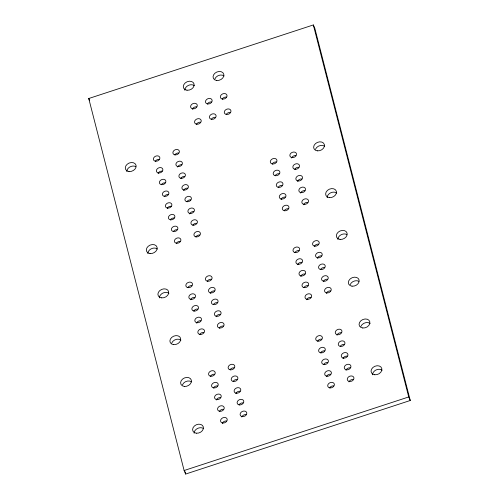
<?xml version="1.0" encoding="UTF-8"?>
<svg xmlns="http://www.w3.org/2000/svg" width="499" height="499" viewBox="0 0 499 499"><rect width="100%" height="100%" fill="white"/><g stroke="black" fill="none" stroke-linecap="round" stroke-linejoin="round"><path stroke-width="0.75" d="M88.741 98.509L313.335 24.95L314.875 28.487L410.259 400.491L185.665 474.05L184.125 470.513L88.741 98.509L89.664 100.63M184.125 470.513L408.718 396.954L410.259 400.491M313.335 24.95L408.718 396.954M185.079 471.786L185.665 474.05M194.136 433.244A5.614 4.291 -23.5 0 1 197.579 428.435A5.614 4.291 -23.5 0 1 203.636 428.647M177.6 167.071A3.368 2.576 -23.5 0 1 181.723 164.726M222.273 99.033A3.474 2.657 -23.5 0 1 226.297 97.087M184.842 90.269A5.614 4.291 -23.5 0 1 188.285 85.46A5.614 4.291 -23.5 0 1 194.342 85.672M214.869 78.948A5.614 4.291 -23.5 0 1 224.082 75.929M315.462 149.307A5.614 4.291 -23.5 0 1 324.674 146.288M327.169 197.654A5.614 4.291 -23.5 0 1 330.612 192.845A5.614 4.291 -23.5 0 1 336.663 193.057M360.877 326.452A5.614 4.291 -23.5 0 1 370.09 323.433M372.591 374.799A5.614 4.291 -23.5 0 1 376.028 369.99A5.614 4.291 -23.5 0 1 382.084 370.202M337.892 239.458A5.614 4.291 -23.5 0 1 341.01 234.817A5.614 4.291 -23.5 0 1 346.886 234.542M350.161 284.648A5.614 4.291 -23.5 0 1 358.881 281.305M159.437 297.903A5.614 4.291 -23.5 0 1 162.88 293.094A5.614 4.291 -23.5 0 1 168.93 293.306M171.712 343.094A5.614 4.291 -23.5 0 1 180.925 340.075M182.428 384.897A5.614 4.291 -23.5 0 1 191.641 381.878M147.866 253.592A5.62 4.298 -23.5 0 1 151.309 248.776A5.62 4.298 -23.5 0 1 157.366 248.995M126.84 171.575A5.62 4.298 -23.5 0 1 129.958 166.928A5.62 4.298 -23.5 0 1 135.84 166.654M192.302 109.25A3.474 2.657 -23.5 0 1 196.556 106.83M207.403 103.904A3.474 2.657 -23.5 0 1 211.426 101.958M226.222 114.408A3.474 2.657 -23.5 0 1 230.239 112.462M211.345 119.28A3.474 2.657 -23.5 0 1 215.368 117.334M196.244 124.625A3.474 2.657 -23.5 0 1 200.498 122.205M303.548 204.771A3.474 2.657 -23.5 0 1 307.796 202.351M300.548 193.076A3.474 2.657 -23.5 0 1 304.802 190.662M297.554 181.387A3.474 2.657 -23.5 0 1 301.801 178.966M294.784 169.223A3.474 2.657 -23.5 0 1 298.801 167.277M291.553 158.002A3.474 2.657 -23.5 0 1 295.807 155.582M272.229 163.934A3.474 2.657 -23.5 0 1 276.246 161.988M275.136 175.654A3.474 2.657 -23.5 0 1 279.159 173.708M278.224 187.318A3.474 2.657 -23.5 0 1 282.241 185.372M280.993 199.481A3.474 2.657 -23.5 0 1 285.241 197.061M284.218 210.703A3.474 2.657 -23.5 0 1 288.241 208.757M348.963 381.91A3.474 2.657 -23.5 0 1 353.217 379.496M345.969 370.221A3.474 2.657 -23.5 0 1 350.217 367.8M342.969 358.531A3.474 2.657 -23.5 0 1 347.223 356.111M340.206 346.368A3.474 2.657 -23.5 0 1 344.223 344.422M336.975 335.147A3.474 2.657 -23.5 0 1 341.229 332.727M317.651 341.079A3.474 2.657 -23.5 0 1 321.668 339.133M320.558 352.799A3.474 2.657 -23.5 0 1 324.575 350.853M323.645 364.463A3.474 2.657 -23.5 0 1 327.662 362.517M326.408 376.626A3.474 2.657 -23.5 0 1 330.662 374.206M329.639 387.848A3.474 2.657 -23.5 0 1 333.656 385.902M326.259 293.337A3.474 2.657 -23.5 0 1 330.506 290.923M323.489 281.174A3.474 2.657 -23.5 0 1 327.506 279.228M320.495 269.485A3.474 2.657 -23.5 0 1 324.512 267.539M317.264 258.264A3.474 2.657 -23.5 0 1 321.512 255.85M314.495 246.101A3.474 2.657 -23.5 0 1 318.518 244.154M294.94 252.506A3.474 2.657 -23.5 0 1 298.957 250.56M297.616 264.701A3.474 2.657 -23.5 0 1 301.864 262.281M300.704 276.365A3.474 2.657 -23.5 0 1 304.951 273.945M303.935 287.58A3.474 2.657 -23.5 0 1 307.952 285.634M306.698 299.743A3.474 2.657 -23.5 0 1 310.946 297.329M199.768 334.367A3.474 2.657 -23.5 0 1 203.792 332.421M196.544 323.152A3.474 2.657 -23.5 0 1 200.791 320.732M193.774 310.989A3.474 2.657 -23.5 0 1 197.797 309.043M190.549 299.768A3.474 2.657 -23.5 0 1 194.797 297.348M187.78 287.605A3.474 2.657 -23.5 0 1 191.803 285.659M207.341 281.199A3.474 2.657 -23.5 0 1 211.358 279.253M210.191 293.331A3.474 2.657 -23.5 0 1 214.445 290.917M213.335 304.583A3.474 2.657 -23.5 0 1 217.352 302.637M216.098 316.746A3.474 2.657 -23.5 0 1 220.352 314.326M219.329 327.962A3.474 2.657 -23.5 0 1 223.346 326.015M222.248 423.414A3.474 2.657 -23.5 0 1 226.502 420.994M219.485 411.251A3.474 2.657 -23.5 0 1 223.502 409.305M216.254 400.03A3.474 2.657 -23.5 0 1 220.508 397.616M213.491 387.866A3.474 2.657 -23.5 0 1 217.508 385.92M210.26 376.645A3.474 2.657 -23.5 0 1 214.508 374.231M230.051 369.771A3.474 2.657 -23.5 0 1 234.068 367.825M233.133 381.436A3.474 2.657 -23.5 0 1 237.156 379.49M235.815 393.624A3.474 2.657 -23.5 0 1 240.063 391.21M239.04 404.845A3.474 2.657 -23.5 0 1 243.063 402.899M241.809 417.008A3.474 2.657 -23.5 0 1 246.057 414.588M155.301 161.289A3.368 2.576 -23.5 0 1 159.206 159.399M158.083 173.465A3.368 2.576 -23.5 0 1 162.212 171.113M161.314 184.724A3.368 2.576 -23.5 0 1 165.213 182.834M164.314 196.438A3.368 2.576 -23.5 0 1 168.219 194.548M167.321 208.152A3.368 2.576 -23.5 0 1 171.226 206.268M170.327 219.872A3.368 2.576 -23.5 0 1 174.226 217.982M173.328 231.586A3.368 2.576 -23.5 0 1 177.232 229.696M176.334 243.306A3.368 2.576 -23.5 0 1 180.233 241.416M174.818 154.896A3.368 2.576 -23.5 0 1 178.723 153.006M180.825 178.33A3.368 2.576 -23.5 0 1 184.73 176.44M183.607 190.506A3.368 2.576 -23.5 0 1 187.736 188.154M186.838 201.764A3.368 2.576 -23.5 0 1 190.737 199.874M189.614 213.94A3.368 2.576 -23.5 0 1 193.743 211.588M192.845 225.199A3.368 2.576 -23.5 0 1 196.749 223.309M195.851 236.913A3.368 2.576 -23.5 0 1 199.75 235.023M196.294 433.201A5.614 4.291 -23.5 0 0 203.343 426.963A5.614 4.291 -23.5 0 0 194.435 425.953A5.614 4.291 -23.5 0 0 196.294 433.201M346.537 369.821A3.474 2.657 -23.5 0 0 350.897 365.967A3.474 2.657 -23.5 0 0 345.389 365.343A3.474 2.657 -23.5 0 0 346.537 369.821M272.566 164.009A3.474 2.657 -23.5 0 0 276.926 160.154A3.474 2.657 -23.5 0 0 271.419 159.53A3.474 2.657 -23.5 0 0 272.566 164.009M178.106 166.579A3.368 2.576 -23.5 0 0 182.341 162.836A3.368 2.576 -23.5 0 0 176.995 162.231A3.368 2.576 -23.5 0 0 178.106 166.579M222.616 99.108A3.474 2.657 -23.5 0 0 226.976 95.247A3.474 2.657 -23.5 0 0 221.469 94.623A3.474 2.657 -23.5 0 0 222.616 99.108M187 90.225A5.614 4.291 -23.5 0 0 194.049 83.988A5.614 4.291 -23.5 0 0 185.141 82.984A5.614 4.291 -23.5 0 0 187 90.225M216.741 80.482A5.614 4.291 -23.5 0 0 223.789 74.251A5.614 4.291 -23.5 0 0 214.882 73.241A5.614 4.291 -23.5 0 0 216.741 80.482M317.333 150.841A5.614 4.291 -23.5 0 0 324.381 144.61A5.614 4.291 -23.5 0 0 315.474 143.6A5.614 4.291 -23.5 0 0 317.333 150.841M329.321 197.61A5.614 4.291 -23.5 0 0 336.376 191.373A5.614 4.291 -23.5 0 0 327.469 190.369A5.614 4.291 -23.5 0 0 329.321 197.61M362.754 327.986A5.614 4.291 -23.5 0 0 369.803 321.755A5.614 4.291 -23.5 0 0 360.896 320.745A5.614 4.291 -23.5 0 0 362.754 327.986M374.743 374.755A5.614 4.291 -23.5 0 0 381.791 368.518A5.614 4.291 -23.5 0 0 372.884 367.507A5.614 4.291 -23.5 0 0 374.743 374.755M340.044 239.414A5.614 4.291 -23.5 0 0 347.092 233.183A5.614 4.291 -23.5 0 0 338.185 232.172A5.614 4.291 -23.5 0 0 340.044 239.414M352.032 286.183A5.614 4.291 -23.5 0 0 359.08 279.945A5.614 4.291 -23.5 0 0 350.173 278.941A5.614 4.291 -23.5 0 0 352.032 286.183M161.595 297.859A5.614 4.291 -23.5 0 0 168.643 291.628A5.614 4.291 -23.5 0 0 159.736 290.618A5.614 4.291 -23.5 0 0 161.595 297.859M173.583 344.628A5.614 4.291 -23.5 0 0 180.632 338.391A5.614 4.291 -23.5 0 0 171.725 337.386A5.614 4.291 -23.5 0 0 173.583 344.628M184.299 386.432A5.614 4.291 -23.5 0 0 191.354 380.201A5.614 4.291 -23.5 0 0 182.447 379.19A5.614 4.291 -23.5 0 0 184.299 386.432M150.024 253.548A5.62 4.298 -23.5 0 0 157.079 247.311A5.62 4.298 -23.5 0 0 148.166 246.306A5.62 4.298 -23.5 0 0 150.024 253.548M128.992 171.537A5.62 4.298 -23.5 0 0 136.046 165.294A5.62 4.298 -23.5 0 0 127.133 164.29A5.62 4.298 -23.5 0 0 128.992 171.537M192.876 108.844A3.474 2.657 -23.5 0 0 197.236 104.99A3.474 2.657 -23.5 0 0 191.728 104.366A3.474 2.657 -23.5 0 0 192.876 108.844M207.746 103.973A3.474 2.657 -23.5 0 0 212.106 100.118A3.474 2.657 -23.5 0 0 206.598 99.494A3.474 2.657 -23.5 0 0 207.746 103.973M226.558 114.483A3.474 2.657 -23.5 0 0 230.918 110.628A3.474 2.657 -23.5 0 0 225.411 110.005A3.474 2.657 -23.5 0 0 226.558 114.483M211.688 119.355A3.474 2.657 -23.5 0 0 216.048 115.494A3.474 2.657 -23.5 0 0 210.541 114.876A3.474 2.657 -23.5 0 0 211.688 119.355M196.818 124.22A3.474 2.657 -23.5 0 0 201.178 120.365A3.474 2.657 -23.5 0 0 195.67 119.741A3.474 2.657 -23.5 0 0 196.818 124.22M304.116 204.365A3.474 2.657 -23.5 0 0 308.476 200.511A3.474 2.657 -23.5 0 0 302.968 199.887A3.474 2.657 -23.5 0 0 304.116 204.365M301.122 192.676A3.474 2.657 -23.5 0 0 305.482 188.822A3.474 2.657 -23.5 0 0 299.974 188.198A3.474 2.657 -23.5 0 0 301.122 192.676M298.121 180.981A3.474 2.657 -23.5 0 0 302.481 177.126A3.474 2.657 -23.5 0 0 296.974 176.503A3.474 2.657 -23.5 0 0 298.121 180.981M295.121 169.292A3.474 2.657 -23.5 0 0 299.481 165.437A3.474 2.657 -23.5 0 0 293.973 164.813A3.474 2.657 -23.5 0 0 295.121 169.292M292.127 157.603A3.474 2.657 -23.5 0 0 296.487 153.748A3.474 2.657 -23.5 0 0 290.979 153.124A3.474 2.657 -23.5 0 0 292.127 157.603M275.479 175.729A3.474 2.657 -23.5 0 0 279.839 171.874A3.474 2.657 -23.5 0 0 274.331 171.251A3.474 2.657 -23.5 0 0 275.479 175.729M278.567 187.387A3.474 2.657 -23.5 0 0 282.921 183.532A3.474 2.657 -23.5 0 0 277.413 182.908A3.474 2.657 -23.5 0 0 278.567 187.387M281.561 199.082A3.474 2.657 -23.5 0 0 285.921 195.228A3.474 2.657 -23.5 0 0 280.413 194.604A3.474 2.657 -23.5 0 0 281.561 199.082M284.561 210.771A3.474 2.657 -23.5 0 0 288.921 206.917A3.474 2.657 -23.5 0 0 283.413 206.293A3.474 2.657 -23.5 0 0 284.561 210.771M349.537 381.51A3.474 2.657 -23.5 0 0 353.897 377.656A3.474 2.657 -23.5 0 0 348.389 377.032A3.474 2.657 -23.5 0 0 349.537 381.51M343.543 358.126A3.474 2.657 -23.5 0 0 347.903 354.271A3.474 2.657 -23.5 0 0 342.395 353.648A3.474 2.657 -23.5 0 0 343.543 358.126M340.543 346.437A3.474 2.657 -23.5 0 0 344.903 342.582A3.474 2.657 -23.5 0 0 339.395 341.958A3.474 2.657 -23.5 0 0 340.543 346.437M337.549 334.742A3.474 2.657 -23.5 0 0 341.902 330.887A3.474 2.657 -23.5 0 0 336.395 330.263A3.474 2.657 -23.5 0 0 337.549 334.742M317.988 341.148A3.474 2.657 -23.5 0 0 322.348 337.293A3.474 2.657 -23.5 0 0 316.84 336.669A3.474 2.657 -23.5 0 0 317.988 341.148M320.894 352.868A3.474 2.657 -23.5 0 0 325.254 349.013A3.474 2.657 -23.5 0 0 319.747 348.389A3.474 2.657 -23.5 0 0 320.894 352.868M323.982 364.532A3.474 2.657 -23.5 0 0 328.342 360.677A3.474 2.657 -23.5 0 0 322.834 360.053A3.474 2.657 -23.5 0 0 323.982 364.532M326.982 376.227A3.474 2.657 -23.5 0 0 331.342 372.366A3.474 2.657 -23.5 0 0 325.835 371.743A3.474 2.657 -23.5 0 0 326.982 376.227M329.976 387.916A3.474 2.657 -23.5 0 0 334.336 384.062A3.474 2.657 -23.5 0 0 328.829 383.438A3.474 2.657 -23.5 0 0 329.976 387.916M326.826 292.938A3.474 2.657 -23.5 0 0 331.186 289.083A3.474 2.657 -23.5 0 0 325.679 288.459A3.474 2.657 -23.5 0 0 326.826 292.938M323.826 281.249A3.474 2.657 -23.5 0 0 328.186 277.394A3.474 2.657 -23.5 0 0 322.678 276.77A3.474 2.657 -23.5 0 0 323.826 281.249M320.832 269.554A3.474 2.657 -23.5 0 0 325.192 265.699A3.474 2.657 -23.5 0 0 319.684 265.075A3.474 2.657 -23.5 0 0 320.832 269.554M317.832 257.864A3.474 2.657 -23.5 0 0 322.192 254.01A3.474 2.657 -23.5 0 0 316.684 253.386A3.474 2.657 -23.5 0 0 317.832 257.864M314.838 246.175A3.474 2.657 -23.5 0 0 319.198 242.314A3.474 2.657 -23.5 0 0 313.69 241.691A3.474 2.657 -23.5 0 0 314.838 246.175M295.277 252.581A3.474 2.657 -23.5 0 0 299.637 248.72A3.474 2.657 -23.5 0 0 294.129 248.097A3.474 2.657 -23.5 0 0 295.277 252.581M298.19 264.302A3.474 2.657 -23.5 0 0 302.544 260.441A3.474 2.657 -23.5 0 0 297.036 259.817A3.474 2.657 -23.5 0 0 298.19 264.302M301.271 275.959A3.474 2.657 -23.5 0 0 305.631 272.105A3.474 2.657 -23.5 0 0 300.124 271.481A3.474 2.657 -23.5 0 0 301.271 275.959M304.271 287.655A3.474 2.657 -23.5 0 0 308.632 283.8A3.474 2.657 -23.5 0 0 303.124 283.176A3.474 2.657 -23.5 0 0 304.271 287.655M307.272 299.344A3.474 2.657 -23.5 0 0 311.626 295.489A3.474 2.657 -23.5 0 0 306.118 294.865A3.474 2.657 -23.5 0 0 307.272 299.344M200.111 334.442A3.474 2.657 -23.5 0 0 204.471 330.588A3.474 2.657 -23.5 0 0 198.964 329.964A3.474 2.657 -23.5 0 0 200.111 334.442M197.111 322.747A3.474 2.657 -23.5 0 0 201.471 318.892A3.474 2.657 -23.5 0 0 195.964 318.268A3.474 2.657 -23.5 0 0 197.111 322.747M194.117 311.058A3.474 2.657 -23.5 0 0 198.477 307.203A3.474 2.657 -23.5 0 0 192.97 306.579A3.474 2.657 -23.5 0 0 194.117 311.058M191.117 299.369A3.474 2.657 -23.5 0 0 195.477 295.508A3.474 2.657 -23.5 0 0 189.969 294.884A3.474 2.657 -23.5 0 0 191.117 299.369M188.123 287.673A3.474 2.657 -23.5 0 0 192.477 283.819A3.474 2.657 -23.5 0 0 186.969 283.195A3.474 2.657 -23.5 0 0 188.123 287.673M207.678 281.268A3.474 2.657 -23.5 0 0 212.038 277.413A3.474 2.657 -23.5 0 0 206.53 276.789A3.474 2.657 -23.5 0 0 207.678 281.268M210.765 292.932A3.474 2.657 -23.5 0 0 215.125 289.077A3.474 2.657 -23.5 0 0 209.617 288.453A3.474 2.657 -23.5 0 0 210.765 292.932M213.672 304.652A3.474 2.657 -23.5 0 0 218.032 300.797A3.474 2.657 -23.5 0 0 212.524 300.173A3.474 2.657 -23.5 0 0 213.672 304.652M216.672 316.341A3.474 2.657 -23.5 0 0 221.032 312.486A3.474 2.657 -23.5 0 0 215.524 311.863A3.474 2.657 -23.5 0 0 216.672 316.341M219.666 328.036A3.474 2.657 -23.5 0 0 224.026 324.182A3.474 2.657 -23.5 0 0 218.518 323.558A3.474 2.657 -23.5 0 0 219.666 328.036M222.822 423.015A3.474 2.657 -23.5 0 0 227.182 419.154A3.474 2.657 -23.5 0 0 221.675 418.53A3.474 2.657 -23.5 0 0 222.822 423.015M219.822 411.319A3.474 2.657 -23.5 0 0 224.182 407.465A3.474 2.657 -23.5 0 0 218.674 406.841A3.474 2.657 -23.5 0 0 219.822 411.319M216.828 399.63A3.474 2.657 -23.5 0 0 221.182 395.776A3.474 2.657 -23.5 0 0 215.674 395.152A3.474 2.657 -23.5 0 0 216.828 399.63M213.828 387.935A3.474 2.657 -23.5 0 0 218.188 384.08A3.474 2.657 -23.5 0 0 212.68 383.457A3.474 2.657 -23.5 0 0 213.828 387.935M210.828 376.246A3.474 2.657 -23.5 0 0 215.188 372.391A3.474 2.657 -23.5 0 0 209.68 371.767A3.474 2.657 -23.5 0 0 210.828 376.246M230.388 369.84A3.474 2.657 -23.5 0 0 234.748 365.985A3.474 2.657 -23.5 0 0 229.241 365.362A3.474 2.657 -23.5 0 0 230.388 369.84M233.476 381.504A3.474 2.657 -23.5 0 0 237.836 377.649A3.474 2.657 -23.5 0 0 232.328 377.026A3.474 2.657 -23.5 0 0 233.476 381.504M236.383 393.224A3.474 2.657 -23.5 0 0 240.743 389.37A3.474 2.657 -23.5 0 0 235.235 388.746A3.474 2.657 -23.5 0 0 236.383 393.224M239.383 404.914A3.474 2.657 -23.5 0 0 243.743 401.059A3.474 2.657 -23.5 0 0 238.235 400.435A3.474 2.657 -23.5 0 0 239.383 404.914M242.377 416.609A3.474 2.657 -23.5 0 0 246.737 412.754A3.474 2.657 -23.5 0 0 241.229 412.13A3.474 2.657 -23.5 0 0 242.377 416.609M155.588 161.252A3.368 2.576 -23.5 0 0 159.823 157.509A3.368 2.576 -23.5 0 0 154.472 156.904A3.368 2.576 -23.5 0 0 155.588 161.252M158.595 172.972A3.368 2.576 -23.5 0 0 162.824 169.23A3.368 2.576 -23.5 0 0 157.478 168.618A3.368 2.576 -23.5 0 0 158.595 172.972M161.595 184.686A3.368 2.576 -23.5 0 0 165.83 180.944A3.368 2.576 -23.5 0 0 160.485 180.339A3.368 2.576 -23.5 0 0 161.595 184.686M164.601 196.4A3.368 2.576 -23.5 0 0 168.837 192.658A3.368 2.576 -23.5 0 0 163.485 192.053A3.368 2.576 -23.5 0 0 164.601 196.4M167.608 208.12A3.368 2.576 -23.5 0 0 171.837 204.378A3.368 2.576 -23.5 0 0 166.491 203.773A3.368 2.576 -23.5 0 0 167.608 208.12M170.608 219.834A3.368 2.576 -23.5 0 0 174.843 216.092A3.368 2.576 -23.5 0 0 169.492 215.487A3.368 2.576 -23.5 0 0 170.608 219.834M173.615 231.555A3.368 2.576 -23.5 0 0 177.844 227.812A3.368 2.576 -23.5 0 0 172.498 227.207A3.368 2.576 -23.5 0 0 173.615 231.555M176.615 243.269A3.368 2.576 -23.5 0 0 180.85 239.526A3.368 2.576 -23.5 0 0 175.505 238.921A3.368 2.576 -23.5 0 0 176.615 243.269M175.105 154.865A3.368 2.576 -23.5 0 0 179.334 151.116A3.368 2.576 -23.5 0 0 173.989 150.511A3.368 2.576 -23.5 0 0 175.105 154.865M181.112 178.293A3.368 2.576 -23.5 0 0 185.347 174.55A3.368 2.576 -23.5 0 0 179.996 173.945A3.368 2.576 -23.5 0 0 181.112 178.293M184.119 190.013A3.368 2.576 -23.5 0 0 188.348 186.27A3.368 2.576 -23.5 0 0 183.002 185.665A3.368 2.576 -23.5 0 0 184.119 190.013M187.119 201.727A3.368 2.576 -23.5 0 0 191.354 197.984A3.368 2.576 -23.5 0 0 186.008 197.379A3.368 2.576 -23.5 0 0 187.119 201.727M190.125 213.447A3.368 2.576 -23.5 0 0 194.361 209.699A3.368 2.576 -23.5 0 0 189.009 209.093A3.368 2.576 -23.5 0 0 190.125 213.447M193.132 225.161A3.368 2.576 -23.5 0 0 197.361 221.419A3.368 2.576 -23.5 0 0 192.015 220.814A3.368 2.576 -23.5 0 0 193.132 225.161M196.132 236.875A3.368 2.576 -23.5 0 0 200.367 233.133A3.368 2.576 -23.5 0 0 195.015 232.528A3.368 2.576 -23.5 0 0 196.132 236.875"/></g></svg>
